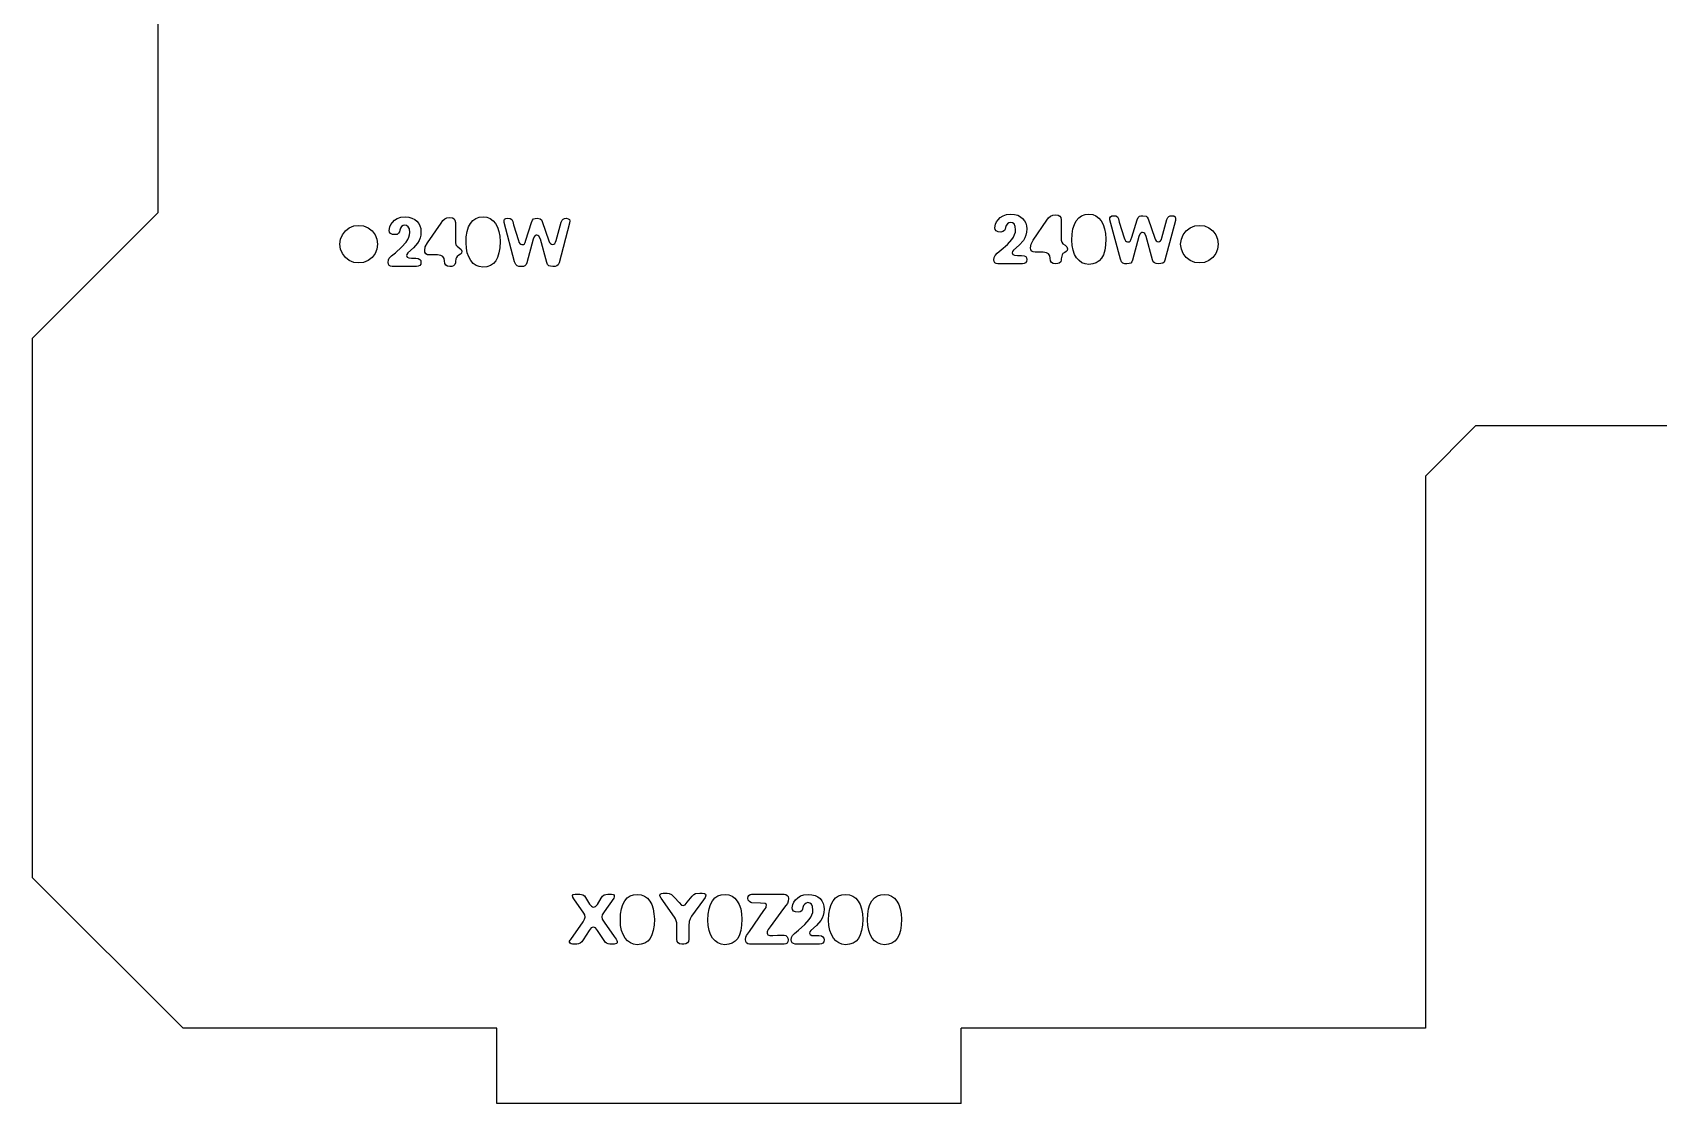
# Model space of a CAD drawing. Header units: metres. Extents: x 234 to 500, y 1534 to 1859.
# Drawn here: x 234.1 to 363.7, y 1534.3 to 1619.7 of the extents above; entities that cross this region are included whole.
import ezdxf

# ---------------------------------------------------------------- set-up
doc = ezdxf.new("R2010")
doc.units = ezdxf.units.M

msp = doc.modelspace()

# ---------------------------------------------------------------- linework, layer by layer
at = {"layer": 'COMPONENT11'}
for p, q in [((310.81, 1604.12, 0), (310.87, 1604.41, 0)), ((310.87, 1604.41, 0), (310.95, 1604.59, 0)), ((310.95, 1604.59, 0), (311.08, 1604.76, 0)), ((311.08, 1604.76, 0), (311.25, 1604.93, 0)), ((311.25, 1604.93, 0), (311.47, 1605.07, 0)), ((311.47, 1605.07, 0), (311.75, 1605.17, 0)), ((311.67, 1604.14, 0), (311.63, 1604.01, 0)), ((311.72, 1604.3, 0), (311.67, 1604.14, 0)), ((311.81, 1604.43, 0), (311.72, 1604.3, 0)), ((311.75, 1605.17, 0), (312.09, 1605.2, 0)), ((311.93, 1604.51, 0), (311.81, 1604.43, 0)), ((312.07, 1604.54, 0), (311.93, 1604.51, 0)), ((312.21, 1604.51, 0), (312.07, 1604.54, 0)), ((312.09, 1605.2, 0), (312.38, 1605.17, 0)), ((312.34, 1604.42, 0), (312.21, 1604.51, 0)), ((312.43, 1604.23, 0), (312.34, 1604.42, 0)), ((312.38, 1605.17, 0), (312.64, 1605.11, 0)), ((312.47, 1603.96, 0), (312.43, 1604.23, 0)), ((312.64, 1605.11, 0), (312.86, 1605, 0)), ((312.86, 1605, 0), (313.03, 1604.86, 0)), ((313.03, 1604.86, 0), (313.17, 1604.68, 0)), ((313.17, 1604.68, 0), (313.27, 1604.48, 0)), ((313.27, 1604.48, 0), (313.34, 1604.26, 0)), ((313.34, 1604.26, 0), (313.36, 1604.02, 0)), ((313.86, 1603.13, 0), (314.95, 1604.71, 0)), ((314.95, 1604.71, 0), (315.1, 1604.9, 0)), ((315.1, 1604.9, 0), (315.24, 1605.04, 0)), ((315.24, 1605.04, 0), (315.43, 1605.12, 0)), ((315.43, 1605.12, 0), (315.67, 1605.15, 0)), ((315.67, 1605.15, 0), (315.86, 1605.13, 0)), ((315.86, 1605.13, 0), (315.99, 1605.05, 0)), ((315.99, 1605.05, 0), (316.07, 1604.93, 0)), ((316.07, 1604.93, 0), (316.09, 1604.76, 0)), ((316.09, 1604.76, 0), (316.09, 1603.32, 0)), ((317.03, 1604.04, 0), (317.15, 1604.39, 0)), ((317.15, 1604.39, 0), (317.3, 1604.68, 0)), ((317.3, 1604.68, 0), (317.5, 1604.91, 0)), ((317.5, 1604.91, 0), (317.73, 1605.07, 0)), ((317.73, 1605.07, 0), (318, 1605.17, 0)), ((318, 1605.17, 0), (318.31, 1605.2, 0)), ((318.31, 1605.2, 0), (318.61, 1605.17, 0)), ((318.61, 1605.17, 0), (318.87, 1605.06, 0)), ((318.87, 1605.06, 0), (319.1, 1604.89, 0)), ((319.1, 1604.89, 0), (319.29, 1604.66, 0)), ((319.29, 1604.66, 0), (319.45, 1604.38, 0)), ((319.45, 1604.38, 0), (319.56, 1604.04, 0)), ((319.98, 1604.9, 0), (320.02, 1605, 0)), ((319.99, 1604.75, 0), (319.98, 1604.9, 0)), ((320.82, 1601.62, 0), (319.99, 1604.75, 0)), ((320.02, 1605, 0), (320.13, 1605.06, 0)), ((320.13, 1605.06, 0), (320.28, 1605.08, 0)), ((320.28, 1605.08, 0), (320.46, 1605.06, 0)), ((320.46, 1605.06, 0), (320.58, 1604.99, 0)), ((320.58, 1604.99, 0), (320.67, 1604.83, 0)), ((320.67, 1604.83, 0), (320.73, 1604.56, 0)), ((320.73, 1604.56, 0), (321.12, 1603.31, 0)), ((321.72, 1603.36, 0), (322.16, 1604.74, 0)), ((322.16, 1604.74, 0), (322.24, 1604.93, 0)), ((322.24, 1604.93, 0), (322.33, 1605.03, 0)), ((322.33, 1605.03, 0), (322.46, 1605.07, 0)), ((322.46, 1605.07, 0), (322.61, 1605.08, 0)), ((322.61, 1605.08, 0), (322.86, 1605.04, 0)), ((322.86, 1605.04, 0), (322.95, 1604.96, 0)), ((322.95, 1604.96, 0), (323.02, 1604.82, 0)), ((323.02, 1604.82, 0), (323.56, 1603.29, 0)), ((324.13, 1603.31, 0), (324.53, 1604.78, 0)), ((325.2, 1604.7, 0), (324.37, 1601.54, 0)), ((324.53, 1604.78, 0), (324.59, 1604.93, 0)), ((324.59, 1604.93, 0), (324.68, 1605.02, 0)), ((324.68, 1605.02, 0), (324.79, 1605.07, 0)), ((324.79, 1605.07, 0), (324.94, 1605.08, 0)), ((324.94, 1605.08, 0), (325.09, 1605.06, 0)), ((325.09, 1605.06, 0), (325.19, 1604.99, 0)), ((325.19, 1604.99, 0), (325.22, 1604.88, 0)), ((325.22, 1604.88, 0), (325.2, 1604.7, 0)), ((310.84, 1603.98, 0), (310.81, 1604.12, 0)), ((310.93, 1603.87, 0), (310.84, 1603.98, 0)), ((311.08, 1603.8, 0), (310.93, 1603.87, 0)), ((311.29, 1603.78, 0), (311.08, 1603.8, 0)), ((311.46, 1603.81, 0), (311.29, 1603.78, 0)), ((311.57, 1603.89, 0), (311.46, 1603.81, 0)), ((311.63, 1604.01, 0), (311.57, 1603.89, 0)), ((311.82, 1602.79, 0), (312.18, 1603.19, 0)), ((312.18, 1603.19, 0), (312.3, 1603.38, 0)), ((312.3, 1603.38, 0), (312.39, 1603.57, 0)), ((312.39, 1603.57, 0), (312.45, 1603.76, 0)), ((312.45, 1603.76, 0), (312.47, 1603.96, 0)), ((313.09, 1603.11, 0), (312.76, 1602.73, 0)), ((313.21, 1603.31, 0), (313.09, 1603.11, 0)), ((313.29, 1603.52, 0), (313.21, 1603.31, 0)), ((313.34, 1603.76, 0), (313.29, 1603.52, 0)), ((313.36, 1604.02, 0), (313.34, 1603.76, 0)), ((313.7, 1602.82, 0), (313.86, 1603.13, 0)), ((316.09, 1603.32, 0), (316.1, 1603.14, 0)), ((316.1, 1603.14, 0), (316.14, 1602.98, 0)), ((316.14, 1602.98, 0), (316.23, 1602.85, 0)), ((316.23, 1602.85, 0), (316.41, 1602.74, 0)), ((316.95, 1603.13, 0), (316.97, 1603.62, 0)), ((316.97, 1602.71, 0), (316.95, 1603.13, 0)), ((316.97, 1603.62, 0), (317.03, 1604.04, 0)), ((319.56, 1604.04, 0), (319.63, 1603.66, 0)), ((319.63, 1603.66, 0), (319.66, 1603.23, 0)), ((319.66, 1603.23, 0), (319.63, 1602.74, 0)), ((321.12, 1603.31, 0), (321.17, 1603.17, 0)), ((321.17, 1603.17, 0), (321.23, 1603.07, 0)), ((321.23, 1603.07, 0), (321.31, 1603.01, 0)), ((321.31, 1603.01, 0), (321.39, 1602.99, 0)), ((321.39, 1602.99, 0), (321.52, 1603, 0)), ((321.52, 1603, 0), (321.6, 1603.05, 0)), ((321.6, 1603.05, 0), (321.66, 1603.16, 0)), ((321.66, 1603.16, 0), (321.72, 1603.36, 0)), ((322.29, 1603.42, 0), (321.79, 1601.53, 0)), ((322.36, 1603.6, 0), (322.29, 1603.42, 0)), ((322.45, 1603.7, 0), (322.36, 1603.6, 0)), ((322.53, 1603.74, 0), (322.45, 1603.7, 0)), ((322.59, 1603.74, 0), (322.53, 1603.74, 0)), ((322.68, 1603.72, 0), (322.59, 1603.74, 0)), ((322.76, 1603.66, 0), (322.68, 1603.72, 0)), ((322.88, 1603.43, 0), (322.76, 1603.66, 0)), ((323.37, 1601.56, 0), (322.88, 1603.43, 0)), ((323.56, 1603.29, 0), (323.61, 1603.16, 0)), ((323.61, 1603.16, 0), (323.67, 1603.07, 0)), ((323.67, 1603.07, 0), (323.76, 1603.01, 0)), ((323.76, 1603.01, 0), (323.85, 1602.99, 0)), ((323.85, 1602.99, 0), (323.94, 1603.01, 0)), ((323.94, 1603.01, 0), (324.02, 1603.07, 0)), ((324.02, 1603.07, 0), (324.09, 1603.17, 0)), ((324.09, 1603.17, 0), (324.13, 1603.31, 0)), ((310.74, 1601.57, 0), (310.76, 1601.76, 0)), ((310.76, 1601.44, 0), (310.74, 1601.57, 0)), ((310.76, 1601.76, 0), (310.83, 1601.91, 0)), ((310.83, 1601.91, 0), (311, 1602.08, 0)), ((311, 1602.08, 0), (311.32, 1602.35, 0)), ((311.32, 1602.35, 0), (311.82, 1602.79, 0)), ((312.22, 1602.22, 0), (312.2, 1602.11, 0)), ((312.2, 1602.11, 0), (312.24, 1602, 0)), ((312.31, 1602.32, 0), (312.22, 1602.22, 0)), ((312.24, 1602, 0), (312.38, 1601.94, 0)), ((312.76, 1602.73, 0), (312.31, 1602.32, 0)), ((312.38, 1601.94, 0), (312.61, 1601.92, 0)), ((312.61, 1601.92, 0), (312.94, 1601.91, 0)), ((312.94, 1601.91, 0), (313.14, 1601.89, 0)), ((313.14, 1601.89, 0), (313.27, 1601.82, 0)), ((313.27, 1601.82, 0), (313.33, 1601.71, 0)), ((313.33, 1601.71, 0), (313.36, 1601.59, 0)), ((313.36, 1601.59, 0), (313.33, 1601.43, 0)), ((313.65, 1602.51, 0), (313.7, 1602.82, 0)), ((313.68, 1602.37, 0), (313.65, 1602.51, 0)), ((313.75, 1602.26, 0), (313.68, 1602.37, 0)), ((313.86, 1602.19, 0), (313.75, 1602.26, 0)), ((314.03, 1602.16, 0), (313.86, 1602.19, 0)), ((314.67, 1602.16, 0), (314.03, 1602.16, 0)), ((314.94, 1602.13, 0), (314.67, 1602.16, 0)), ((315.1, 1602.04, 0), (314.94, 1602.13, 0)), ((315.19, 1601.89, 0), (315.1, 1602.04, 0)), ((315.22, 1601.69, 0), (315.19, 1601.89, 0)), ((315.25, 1601.47, 0), (315.22, 1601.69, 0)), ((316.09, 1601.55, 0), (316.06, 1601.41, 0)), ((316.1, 1601.64, 0), (316.09, 1601.55, 0)), ((316.14, 1601.86, 0), (316.1, 1601.64, 0)), ((316.17, 1601.97, 0), (316.14, 1601.86, 0)), ((316.24, 1602.06, 0), (316.17, 1601.97, 0)), ((316.38, 1602.14, 0), (316.24, 1602.06, 0)), ((316.5, 1602.22, 0), (316.38, 1602.14, 0)), ((316.41, 1602.74, 0), (316.56, 1602.6, 0)), ((316.58, 1602.31, 0), (316.5, 1602.22, 0)), ((316.56, 1602.6, 0), (316.61, 1602.45, 0)), ((316.61, 1602.45, 0), (316.58, 1602.31, 0)), ((317.05, 1602.33, 0), (316.97, 1602.71, 0)), ((317.16, 1602, 0), (317.05, 1602.33, 0)), ((317.32, 1601.72, 0), (317.16, 1602, 0)), ((317.52, 1601.5, 0), (317.32, 1601.72, 0)), ((319.32, 1601.69, 0), (319.12, 1601.47, 0)), ((319.46, 1601.97, 0), (319.32, 1601.69, 0)), ((319.57, 1602.32, 0), (319.46, 1601.97, 0)), ((319.63, 1602.74, 0), (319.57, 1602.32, 0)), ((320.9, 1601.41, 0), (320.82, 1601.62, 0)), ((323.44, 1601.4, 0), (323.37, 1601.56, 0)), ((310.82, 1601.33, 0), (310.76, 1601.44, 0)), ((310.92, 1601.27, 0), (310.82, 1601.33, 0)), ((311.06, 1601.25, 0), (310.92, 1601.27, 0)), ((313.01, 1601.25, 0), (311.06, 1601.25, 0)), ((313.15, 1601.27, 0), (313.01, 1601.25, 0)), ((313.26, 1601.32, 0), (313.15, 1601.27, 0)), ((313.33, 1601.43, 0), (313.26, 1601.32, 0)), ((315.33, 1601.34, 0), (315.25, 1601.47, 0)), ((315.47, 1601.27, 0), (315.33, 1601.34, 0)), ((315.67, 1601.25, 0), (315.47, 1601.27, 0)), ((315.82, 1601.26, 0), (315.67, 1601.25, 0)), ((315.93, 1601.3, 0), (315.82, 1601.26, 0)), ((316.06, 1601.41, 0), (315.93, 1601.3, 0)), ((317.75, 1601.33, 0), (317.52, 1601.5, 0)), ((318.01, 1601.23, 0), (317.75, 1601.33, 0)), ((318.3, 1601.19, 0), (318.01, 1601.23, 0)), ((318.61, 1601.23, 0), (318.3, 1601.19, 0)), ((318.89, 1601.32, 0), (318.61, 1601.23, 0)), ((319.12, 1601.47, 0), (318.89, 1601.32, 0)), ((321.01, 1601.3, 0), (320.9, 1601.41, 0)), ((321.16, 1601.25, 0), (321.01, 1601.3, 0)), ((321.32, 1601.25, 0), (321.16, 1601.25, 0)), ((321.51, 1601.26, 0), (321.32, 1601.25, 0)), ((321.65, 1601.3, 0), (321.51, 1601.26, 0)), ((321.73, 1601.39, 0), (321.65, 1601.3, 0)), ((321.79, 1601.53, 0), (321.73, 1601.39, 0)), ((323.53, 1601.31, 0), (323.44, 1601.4, 0)), ((323.67, 1601.26, 0), (323.53, 1601.31, 0)), ((323.88, 1601.25, 0), (323.67, 1601.26, 0)), ((324.05, 1601.26, 0), (323.88, 1601.25, 0)), ((324.19, 1601.3, 0), (324.05, 1601.26, 0)), ((324.3, 1601.38, 0), (324.19, 1601.3, 0)), ((324.37, 1601.54, 0), (324.3, 1601.38, 0))]:
    msp.add_line(p, q, dxfattribs=at)
at = {"layer": 'COMPONENT3'}
for p, q in [((262.54, 1603.91, 0), (262.6, 1604.19, 0)), ((262.6, 1604.19, 0), (262.68, 1604.37, 0)), ((262.68, 1604.37, 0), (262.8, 1604.55, 0)), ((262.8, 1604.55, 0), (262.97, 1604.71, 0)), ((262.97, 1604.71, 0), (263.19, 1604.85, 0)), ((263.19, 1604.85, 0), (263.47, 1604.95, 0)), ((263.53, 1604.21, 0), (263.45, 1604.09, 0)), ((263.47, 1604.95, 0), (263.82, 1604.98, 0)), ((263.65, 1604.3, 0), (263.53, 1604.21, 0)), ((263.79, 1604.33, 0), (263.65, 1604.3, 0)), ((263.93, 1604.3, 0), (263.79, 1604.33, 0)), ((263.82, 1604.98, 0), (264.11, 1604.96, 0)), ((264.06, 1604.2, 0), (263.93, 1604.3, 0)), ((264.16, 1604.02, 0), (264.06, 1604.2, 0)), ((264.11, 1604.96, 0), (264.36, 1604.89, 0)), ((264.36, 1604.89, 0), (264.58, 1604.78, 0)), ((264.58, 1604.78, 0), (264.76, 1604.64, 0)), ((264.76, 1604.64, 0), (264.9, 1604.47, 0)), ((264.9, 1604.47, 0), (265, 1604.27, 0)), ((265, 1604.27, 0), (265.06, 1604.05, 0)), ((265.59, 1602.92, 0), (266.68, 1604.49, 0)), ((266.68, 1604.49, 0), (266.82, 1604.69, 0)), ((266.82, 1604.69, 0), (266.97, 1604.82, 0)), ((266.97, 1604.82, 0), (267.15, 1604.91, 0)), ((267.15, 1604.91, 0), (267.39, 1604.94, 0)), ((267.39, 1604.94, 0), (267.59, 1604.91, 0)), ((267.59, 1604.91, 0), (267.72, 1604.84, 0)), ((267.72, 1604.84, 0), (267.79, 1604.72, 0)), ((267.79, 1604.72, 0), (267.82, 1604.55, 0)), ((267.82, 1604.55, 0), (267.82, 1603.11, 0)), ((268.76, 1603.82, 0), (268.87, 1604.18, 0)), ((268.87, 1604.18, 0), (269.03, 1604.47, 0)), ((269.03, 1604.47, 0), (269.22, 1604.7, 0)), ((269.22, 1604.7, 0), (269.46, 1604.86, 0)), ((269.46, 1604.86, 0), (269.73, 1604.96, 0)), ((269.73, 1604.96, 0), (270.04, 1604.99, 0)), ((270.04, 1604.99, 0), (270.33, 1604.95, 0)), ((270.33, 1604.95, 0), (270.6, 1604.85, 0)), ((270.6, 1604.85, 0), (270.83, 1604.68, 0)), ((270.83, 1604.68, 0), (271.02, 1604.45, 0)), ((271.02, 1604.45, 0), (271.17, 1604.17, 0)), ((271.17, 1604.17, 0), (271.29, 1603.83, 0)), ((271.7, 1604.69, 0), (271.75, 1604.79, 0)), ((271.72, 1604.54, 0), (271.7, 1604.69, 0)), ((272.54, 1601.41, 0), (271.72, 1604.54, 0)), ((271.75, 1604.79, 0), (271.85, 1604.85, 0)), ((271.85, 1604.85, 0), (272, 1604.87, 0)), ((272, 1604.87, 0), (272.19, 1604.85, 0)), ((272.19, 1604.85, 0), (272.31, 1604.78, 0)), ((272.31, 1604.78, 0), (272.39, 1604.62, 0)), ((272.39, 1604.62, 0), (272.46, 1604.35, 0)), ((272.46, 1604.35, 0), (272.84, 1603.1, 0)), ((273.44, 1603.14, 0), (273.89, 1604.53, 0)), ((273.89, 1604.53, 0), (273.96, 1604.72, 0)), ((273.96, 1604.72, 0), (274.06, 1604.82, 0)), ((274.06, 1604.82, 0), (274.18, 1604.86, 0)), ((274.18, 1604.86, 0), (274.33, 1604.87, 0)), ((274.33, 1604.87, 0), (274.58, 1604.82, 0)), ((274.58, 1604.82, 0), (274.68, 1604.75, 0)), ((274.68, 1604.75, 0), (274.74, 1604.61, 0)), ((274.74, 1604.61, 0), (275.28, 1603.07, 0)), ((275.86, 1603.1, 0), (276.26, 1604.56, 0)), ((276.93, 1604.49, 0), (276.09, 1601.33, 0)), ((276.26, 1604.56, 0), (276.32, 1604.72, 0)), ((276.32, 1604.72, 0), (276.4, 1604.81, 0)), ((276.4, 1604.81, 0), (276.52, 1604.85, 0)), ((276.52, 1604.85, 0), (276.67, 1604.87, 0)), ((276.67, 1604.87, 0), (276.82, 1604.84, 0)), ((276.82, 1604.84, 0), (276.91, 1604.78, 0)), ((276.91, 1604.78, 0), (276.95, 1604.67, 0)), ((276.95, 1604.67, 0), (276.93, 1604.49, 0)), ((262.57, 1603.76, 0), (262.54, 1603.91, 0)), ((262.66, 1603.66, 0), (262.57, 1603.76, 0)), ((262.81, 1603.59, 0), (262.66, 1603.66, 0)), ((263.02, 1603.57, 0), (262.81, 1603.59, 0)), ((263.19, 1603.59, 0), (263.02, 1603.57, 0)), ((263.29, 1603.68, 0), (263.19, 1603.59, 0)), ((263.36, 1603.79, 0), (263.29, 1603.68, 0)), ((263.39, 1603.93, 0), (263.36, 1603.79, 0)), ((263.45, 1604.09, 0), (263.39, 1603.93, 0)), ((263.54, 1602.58, 0), (263.9, 1602.98, 0)), ((263.9, 1602.98, 0), (264.03, 1603.17, 0)), ((264.03, 1603.17, 0), (264.12, 1603.36, 0)), ((264.12, 1603.36, 0), (264.17, 1603.55, 0)), ((264.19, 1603.74, 0), (264.16, 1604.02, 0)), ((264.17, 1603.55, 0), (264.19, 1603.74, 0)), ((264.81, 1602.9, 0), (264.49, 1602.51, 0)), ((264.93, 1603.1, 0), (264.81, 1602.9, 0)), ((265.01, 1603.31, 0), (264.93, 1603.1, 0)), ((265.06, 1603.54, 0), (265.01, 1603.31, 0)), ((265.06, 1604.05, 0), (265.08, 1603.81, 0)), ((265.08, 1603.81, 0), (265.06, 1603.54, 0)), ((265.42, 1602.61, 0), (265.59, 1602.92, 0)), ((267.82, 1603.11, 0), (267.82, 1602.93, 0)), ((267.82, 1602.93, 0), (267.87, 1602.77, 0)), ((268.67, 1602.92, 0), (268.69, 1603.4, 0)), ((268.7, 1602.5, 0), (268.67, 1602.92, 0)), ((268.69, 1603.4, 0), (268.76, 1603.82, 0)), ((271.29, 1603.83, 0), (271.36, 1603.44, 0)), ((271.36, 1603.44, 0), (271.38, 1603.01, 0)), ((271.38, 1603.01, 0), (271.36, 1602.53, 0)), ((272.84, 1603.1, 0), (272.89, 1602.96, 0)), ((272.89, 1602.96, 0), (272.95, 1602.86, 0)), ((272.95, 1602.86, 0), (273.03, 1602.8, 0)), ((273.33, 1602.84, 0), (273.39, 1602.95, 0)), ((273.39, 1602.95, 0), (273.44, 1603.14, 0)), ((274.02, 1603.2, 0), (273.51, 1601.31, 0)), ((274.09, 1603.39, 0), (274.02, 1603.2, 0)), ((274.17, 1603.49, 0), (274.09, 1603.39, 0)), ((274.25, 1603.52, 0), (274.17, 1603.49, 0)), ((274.31, 1603.53, 0), (274.25, 1603.52, 0)), ((274.4, 1603.51, 0), (274.31, 1603.53, 0)), ((274.48, 1603.45, 0), (274.4, 1603.51, 0)), ((274.6, 1603.21, 0), (274.48, 1603.45, 0)), ((275.1, 1601.35, 0), (274.6, 1603.21, 0)), ((275.28, 1603.07, 0), (275.33, 1602.95, 0)), ((275.33, 1602.95, 0), (275.4, 1602.86, 0)), ((275.4, 1602.86, 0), (275.48, 1602.8, 0)), ((275.66, 1602.8, 0), (275.74, 1602.86, 0)), ((275.74, 1602.86, 0), (275.81, 1602.96, 0)), ((275.81, 1602.96, 0), (275.86, 1603.1, 0)), ((262.47, 1601.36, 0), (262.48, 1601.55, 0)), ((262.48, 1601.55, 0), (262.55, 1601.69, 0)), ((262.55, 1601.69, 0), (262.72, 1601.87, 0)), ((262.72, 1601.87, 0), (263.04, 1602.13, 0)), ((263.04, 1602.13, 0), (263.54, 1602.58, 0)), ((263.95, 1602, 0), (263.92, 1601.9, 0)), ((263.92, 1601.9, 0), (263.97, 1601.78, 0)), ((264.04, 1602.11, 0), (263.95, 1602, 0)), ((263.97, 1601.78, 0), (264.11, 1601.72, 0)), ((264.49, 1602.51, 0), (264.04, 1602.11, 0)), ((264.11, 1601.72, 0), (264.33, 1601.7, 0)), ((264.33, 1601.7, 0), (264.66, 1601.7, 0)), ((264.66, 1601.7, 0), (264.86, 1601.68, 0)), ((264.86, 1601.68, 0), (264.99, 1601.6, 0)), ((264.99, 1601.6, 0), (265.06, 1601.5, 0)), ((265.38, 1602.3, 0), (265.42, 1602.61, 0)), ((265.4, 1602.16, 0), (265.38, 1602.3, 0)), ((265.47, 1602.04, 0), (265.4, 1602.16, 0)), ((265.59, 1601.97, 0), (265.47, 1602.04, 0)), ((265.75, 1601.95, 0), (265.59, 1601.97, 0)), ((266.4, 1601.95, 0), (265.75, 1601.95, 0)), ((266.66, 1601.92, 0), (266.4, 1601.95, 0)), ((266.83, 1601.83, 0), (266.66, 1601.92, 0)), ((266.92, 1601.68, 0), (266.83, 1601.83, 0)), ((266.95, 1601.48, 0), (266.92, 1601.68, 0)), ((267.86, 1601.64, 0), (267.83, 1601.43, 0)), ((267.9, 1601.76, 0), (267.86, 1601.64, 0)), ((267.87, 1602.77, 0), (267.96, 1602.64, 0)), ((267.97, 1601.84, 0), (267.9, 1601.76, 0)), ((267.96, 1602.64, 0), (268.13, 1602.52, 0)), ((268.1, 1601.93, 0), (267.97, 1601.84, 0)), ((268.22, 1602.01, 0), (268.1, 1601.93, 0)), ((268.13, 1602.52, 0), (268.28, 1602.39, 0)), ((268.3, 1602.1, 0), (268.22, 1602.01, 0)), ((268.28, 1602.39, 0), (268.33, 1602.24, 0)), ((268.33, 1602.24, 0), (268.3, 1602.1, 0)), ((268.77, 1602.12, 0), (268.7, 1602.5, 0)), ((268.89, 1601.79, 0), (268.77, 1602.12, 0)), ((269.05, 1601.51, 0), (268.89, 1601.79, 0)), ((271.19, 1601.76, 0), (271.04, 1601.48, 0)), ((271.29, 1602.11, 0), (271.19, 1601.76, 0)), ((271.36, 1602.53, 0), (271.29, 1602.11, 0)), ((273.03, 1602.8, 0), (273.11, 1602.78, 0)), ((273.11, 1602.78, 0), (273.24, 1602.79, 0)), ((273.24, 1602.79, 0), (273.33, 1602.84, 0)), ((275.48, 1602.8, 0), (275.58, 1602.78, 0)), ((275.58, 1602.78, 0), (275.66, 1602.8, 0)), ((262.49, 1601.22, 0), (262.47, 1601.36, 0)), ((262.55, 1601.12, 0), (262.49, 1601.22, 0)), ((262.65, 1601.05, 0), (262.55, 1601.12, 0)), ((262.78, 1601.03, 0), (262.65, 1601.05, 0)), ((264.73, 1601.03, 0), (262.78, 1601.03, 0)), ((264.87, 1601.05, 0), (264.73, 1601.03, 0)), ((264.98, 1601.11, 0), (264.87, 1601.05, 0)), ((265.06, 1601.21, 0), (264.98, 1601.11, 0)), ((265.06, 1601.5, 0), (265.08, 1601.37, 0)), ((265.08, 1601.37, 0), (265.06, 1601.21, 0)), ((266.98, 1601.26, 0), (266.95, 1601.48, 0)), ((267.06, 1601.13, 0), (266.98, 1601.26, 0)), ((267.2, 1601.06, 0), (267.06, 1601.13, 0)), ((267.39, 1601.03, 0), (267.2, 1601.06, 0)), ((267.55, 1601.04, 0), (267.39, 1601.03, 0)), ((267.66, 1601.08, 0), (267.55, 1601.04, 0)), ((267.78, 1601.2, 0), (267.66, 1601.08, 0)), ((267.82, 1601.33, 0), (267.78, 1601.2, 0)), ((267.83, 1601.43, 0), (267.82, 1601.33, 0)), ((269.24, 1601.28, 0), (269.05, 1601.51, 0)), ((269.47, 1601.12, 0), (269.24, 1601.28, 0)), ((269.73, 1601.02, 0), (269.47, 1601.12, 0)), ((270.02, 1600.98, 0), (269.73, 1601.02, 0)), ((270.34, 1601.01, 0), (270.02, 1600.98, 0)), ((270.61, 1601.1, 0), (270.34, 1601.01, 0)), ((270.85, 1601.26, 0), (270.61, 1601.1, 0)), ((271.04, 1601.48, 0), (270.85, 1601.26, 0)), ((272.63, 1601.2, 0), (272.54, 1601.41, 0)), ((272.74, 1601.08, 0), (272.63, 1601.2, 0)), ((272.88, 1601.04, 0), (272.74, 1601.08, 0)), ((273.04, 1601.03, 0), (272.88, 1601.04, 0)), ((273.24, 1601.04, 0), (273.04, 1601.03, 0)), ((273.37, 1601.09, 0), (273.24, 1601.04, 0)), ((273.46, 1601.18, 0), (273.37, 1601.09, 0)), ((273.51, 1601.31, 0), (273.46, 1601.18, 0)), ((275.16, 1601.19, 0), (275.1, 1601.35, 0)), ((275.26, 1601.09, 0), (275.16, 1601.19, 0)), ((275.39, 1601.05, 0), (275.26, 1601.09, 0)), ((275.6, 1601.03, 0), (275.39, 1601.05, 0)), ((275.78, 1601.04, 0), (275.6, 1601.03, 0)), ((275.92, 1601.08, 0), (275.78, 1601.04, 0)), ((276.02, 1601.17, 0), (275.92, 1601.08, 0)), ((276.09, 1601.33, 0), (276.02, 1601.17, 0))]:
    msp.add_line(p, q, dxfattribs=at)
at = {"layer": 'COMPONENT4'}
for p, q in [((277.22, 1550.98, 0), (277.36, 1551.01, 0)), ((277.36, 1551.01, 0), (277.74, 1551.01, 0)), ((277.74, 1551.01, 0), (277.88, 1550.99, 0)), ((279.81, 1550.99, 0), (279.98, 1551.01, 0)), ((279.98, 1551.01, 0), (280.26, 1551.01, 0)), ((280.26, 1551.01, 0), (280.42, 1550.98, 0)), ((284.15, 1551, 0), (284.25, 1551.07, 0)), ((284.25, 1551.07, 0), (284.38, 1551.09, 0)), ((284.38, 1551.09, 0), (284.7, 1551.09, 0)), ((284.7, 1551.09, 0), (284.86, 1551.07, 0)), ((284.86, 1551.07, 0), (285.04, 1550.97, 0)), ((286.82, 1550.98, 0), (286.95, 1551.05, 0)), ((286.95, 1551.05, 0), (287.3, 1551.09, 0)), ((287.3, 1551.09, 0), (287.49, 1551.09, 0)), ((287.49, 1551.09, 0), (287.68, 1551.06, 0)), ((287.68, 1551.06, 0), (287.75, 1551, 0)), ((277.16, 1550.89, 0), (277.22, 1550.98, 0)), ((277.17, 1550.76, 0), (277.16, 1550.89, 0)), ((277.25, 1550.62, 0), (277.17, 1550.76, 0)), ((278.06, 1549.48, 0), (277.25, 1550.62, 0)), ((277.88, 1550.99, 0), (277.99, 1550.94, 0)), ((277.99, 1550.94, 0), (278.1, 1550.86, 0)), ((278.1, 1550.86, 0), (278.19, 1550.74, 0)), ((278.19, 1550.74, 0), (278.5, 1550.22, 0)), ((278.5, 1550.22, 0), (278.66, 1550.04, 0)), ((278.66, 1550.04, 0), (278.75, 1549.99, 0)), ((278.75, 1549.99, 0), (278.84, 1549.98, 0)), ((278.84, 1549.98, 0), (279, 1550.03, 0)), ((279, 1550.03, 0), (279.14, 1550.19, 0)), ((279.14, 1550.19, 0), (279.45, 1550.69, 0)), ((279.45, 1550.69, 0), (279.56, 1550.84, 0)), ((279.56, 1550.84, 0), (279.67, 1550.94, 0)), ((279.67, 1550.94, 0), (279.81, 1550.99, 0)), ((280.44, 1550.69, 0), (279.67, 1549.6, 0)), ((280.42, 1550.98, 0), (280.48, 1550.9, 0)), ((280.48, 1550.79, 0), (280.44, 1550.69, 0)), ((280.48, 1550.9, 0), (280.48, 1550.79, 0)), ((280.99, 1549.41, 0), (281.06, 1549.83, 0)), ((281.06, 1549.83, 0), (281.17, 1550.18, 0)), ((281.17, 1550.18, 0), (281.32, 1550.47, 0)), ((281.32, 1550.47, 0), (281.52, 1550.7, 0)), ((281.52, 1550.7, 0), (281.75, 1550.86, 0)), ((281.75, 1550.86, 0), (282.03, 1550.96, 0)), ((282.03, 1550.96, 0), (282.33, 1550.99, 0)), ((282.33, 1550.99, 0), (282.63, 1550.96, 0)), ((282.63, 1550.96, 0), (282.89, 1550.85, 0)), ((282.89, 1550.85, 0), (283.13, 1550.68, 0)), ((283.13, 1550.68, 0), (283.32, 1550.45, 0)), ((283.32, 1550.45, 0), (283.47, 1550.17, 0)), ((283.47, 1550.17, 0), (283.58, 1549.83, 0)), ((283.58, 1549.83, 0), (283.65, 1549.45, 0)), ((284.12, 1550.88, 0), (284.15, 1551, 0)), ((284.22, 1550.68, 0), (284.12, 1550.88, 0)), ((285.29, 1549.17, 0), (284.22, 1550.68, 0)), ((285.04, 1550.97, 0), (285.29, 1550.74, 0)), ((285.29, 1550.74, 0), (285.65, 1550.35, 0)), ((285.65, 1550.35, 0), (285.83, 1550.14, 0)), ((285.83, 1550.14, 0), (285.97, 1550.1, 0)), ((285.97, 1550.1, 0), (286.13, 1550.16, 0)), ((286.13, 1550.16, 0), (286.3, 1550.36, 0)), ((286.3, 1550.36, 0), (286.7, 1550.84, 0)), ((287.59, 1550.56, 0), (286.64, 1549.25, 0)), ((286.7, 1550.84, 0), (286.82, 1550.98, 0)), ((287.72, 1550.75, 0), (287.59, 1550.56, 0)), ((287.77, 1550.92, 0), (287.72, 1550.75, 0)), ((287.75, 1551, 0), (287.77, 1550.92, 0)), ((287.97, 1549.41, 0), (288.04, 1549.83, 0)), ((288.04, 1549.83, 0), (288.15, 1550.18, 0)), ((288.15, 1550.18, 0), (288.3, 1550.47, 0)), ((288.3, 1550.47, 0), (288.5, 1550.7, 0)), ((288.5, 1550.7, 0), (288.73, 1550.86, 0)), ((288.73, 1550.86, 0), (289, 1550.96, 0)), ((289, 1550.96, 0), (289.31, 1550.99, 0)), ((289.31, 1550.99, 0), (289.61, 1550.96, 0)), ((289.61, 1550.96, 0), (289.87, 1550.85, 0)), ((289.87, 1550.85, 0), (290.1, 1550.68, 0)), ((290.1, 1550.68, 0), (290.29, 1550.45, 0)), ((290.29, 1550.45, 0), (290.45, 1550.17, 0)), ((290.45, 1550.17, 0), (290.56, 1549.83, 0)), ((290.56, 1549.83, 0), (290.63, 1549.45, 0)), ((291.14, 1550.68, 0), (291.16, 1550.81, 0)), ((291.16, 1550.53, 0), (291.14, 1550.68, 0)), ((291.16, 1550.81, 0), (291.21, 1550.91, 0)), ((291.25, 1550.41, 0), (291.16, 1550.53, 0)), ((291.21, 1550.91, 0), (291.31, 1550.98, 0)), ((291.36, 1550.33, 0), (291.25, 1550.41, 0)), ((291.31, 1550.98, 0), (291.43, 1551, 0)), ((291.46, 1550.31, 0), (291.36, 1550.33, 0)), ((291.43, 1551, 0), (294.03, 1551, 0)), ((292.14, 1550.3, 0), (291.46, 1550.31, 0)), ((292.51, 1550.27, 0), (292.14, 1550.3, 0)), ((292.41, 1549.7, 0), (292.52, 1549.84, 0)), ((292.58, 1550.22, 0), (292.51, 1550.27, 0)), ((292.52, 1549.84, 0), (292.58, 1549.95, 0)), ((292.61, 1550.12, 0), (292.58, 1550.22, 0)), ((292.58, 1549.95, 0), (292.6, 1550.03, 0)), ((292.6, 1550.03, 0), (292.61, 1550.12, 0)), ((293.96, 1549.85, 0), (292.91, 1548.4, 0)), ((294.17, 1550.09, 0), (293.96, 1549.85, 0)), ((294.03, 1551, 0), (294.17, 1550.98, 0)), ((294.17, 1550.98, 0), (294.27, 1550.91, 0)), ((294.29, 1550.27, 0), (294.17, 1550.09, 0)), ((294.27, 1550.91, 0), (294.34, 1550.81, 0)), ((294.35, 1550.45, 0), (294.29, 1550.27, 0)), ((294.34, 1550.81, 0), (294.36, 1550.66, 0)), ((294.36, 1550.66, 0), (294.35, 1550.45, 0)), ((294.66, 1549.91, 0), (294.72, 1550.19, 0)), ((294.69, 1549.77, 0), (294.66, 1549.91, 0)), ((294.78, 1549.66, 0), (294.69, 1549.77, 0)), ((294.72, 1550.19, 0), (294.8, 1550.37, 0)), ((294.8, 1550.37, 0), (294.92, 1550.55, 0)), ((294.92, 1550.55, 0), (295.1, 1550.72, 0)), ((295.1, 1550.72, 0), (295.32, 1550.86, 0)), ((295.32, 1550.86, 0), (295.6, 1550.95, 0)), ((295.48, 1549.8, 0), (295.42, 1549.68, 0)), ((295.52, 1549.93, 0), (295.48, 1549.8, 0)), ((295.57, 1550.09, 0), (295.52, 1549.93, 0)), ((295.66, 1550.22, 0), (295.57, 1550.09, 0)), ((295.6, 1550.95, 0), (295.94, 1550.99, 0)), ((295.77, 1550.3, 0), (295.66, 1550.22, 0)), ((295.92, 1550.33, 0), (295.77, 1550.3, 0)), ((296.06, 1550.3, 0), (295.92, 1550.33, 0)), ((295.94, 1550.99, 0), (296.23, 1550.96, 0)), ((296.19, 1550.2, 0), (296.06, 1550.3, 0)), ((296.28, 1550.02, 0), (296.19, 1550.2, 0)), ((296.23, 1550.96, 0), (296.49, 1550.89, 0)), ((296.31, 1549.74, 0), (296.28, 1550.02, 0)), ((296.3, 1549.55, 0), (296.31, 1549.74, 0)), ((296.49, 1550.89, 0), (296.7, 1550.79, 0)), ((296.7, 1550.79, 0), (296.88, 1550.65, 0)), ((296.88, 1550.65, 0), (297.02, 1550.47, 0)), ((297.02, 1550.47, 0), (297.12, 1550.27, 0)), ((297.12, 1550.27, 0), (297.18, 1550.05, 0)), ((297.18, 1550.05, 0), (297.2, 1549.81, 0)), ((297.2, 1549.81, 0), (297.19, 1549.55, 0)), ((297.59, 1549.41, 0), (297.66, 1549.83, 0)), ((297.66, 1549.83, 0), (297.77, 1550.18, 0)), ((297.77, 1550.18, 0), (297.92, 1550.47, 0)), ((297.92, 1550.47, 0), (298.12, 1550.7, 0)), ((298.12, 1550.7, 0), (298.35, 1550.86, 0)), ((298.35, 1550.86, 0), (298.63, 1550.96, 0)), ((298.63, 1550.96, 0), (298.94, 1550.99, 0)), ((298.94, 1550.99, 0), (299.23, 1550.96, 0)), ((299.23, 1550.96, 0), (299.5, 1550.85, 0)), ((299.5, 1550.85, 0), (299.73, 1550.68, 0)), ((299.73, 1550.68, 0), (299.92, 1550.45, 0)), ((299.92, 1550.45, 0), (300.07, 1550.17, 0)), ((300.07, 1550.17, 0), (300.19, 1549.83, 0)), ((300.19, 1549.83, 0), (300.26, 1549.45, 0)), ((300.69, 1549.41, 0), (300.75, 1549.83, 0)), ((300.75, 1549.83, 0), (300.86, 1550.18, 0)), ((300.86, 1550.18, 0), (301.02, 1550.47, 0)), ((301.02, 1550.47, 0), (301.22, 1550.7, 0)), ((301.22, 1550.7, 0), (301.45, 1550.86, 0)), ((301.45, 1550.86, 0), (301.72, 1550.96, 0)), ((301.72, 1550.96, 0), (302.03, 1550.99, 0)), ((302.03, 1550.99, 0), (302.33, 1550.96, 0)), ((302.33, 1550.96, 0), (302.59, 1550.85, 0)), ((302.59, 1550.85, 0), (302.82, 1550.68, 0)), ((302.82, 1550.68, 0), (303.01, 1550.45, 0)), ((303.01, 1550.45, 0), (303.17, 1550.17, 0)), ((303.17, 1550.17, 0), (303.28, 1549.83, 0)), ((303.28, 1549.83, 0), (303.35, 1549.45, 0)), ((277.02, 1547.4, 0), (278.01, 1548.8, 0)), ((278.01, 1548.8, 0), (278.12, 1549, 0)), ((278.13, 1549.35, 0), (278.06, 1549.48, 0)), ((278.12, 1549, 0), (278.16, 1549.18, 0)), ((278.16, 1549.18, 0), (278.13, 1549.35, 0)), ((279.53, 1549.37, 0), (279.49, 1549.19, 0)), ((279.49, 1549.19, 0), (279.52, 1549.02, 0)), ((279.52, 1549.02, 0), (279.67, 1548.77, 0)), ((279.67, 1549.6, 0), (279.53, 1549.37, 0)), ((279.67, 1548.77, 0), (280.47, 1547.63, 0)), ((280.97, 1548.92, 0), (280.99, 1549.41, 0)), ((280.99, 1548.5, 0), (280.97, 1548.92, 0)), ((281.07, 1548.12, 0), (280.99, 1548.5, 0)), ((283.66, 1548.53, 0), (283.59, 1548.11, 0)), ((283.65, 1549.45, 0), (283.68, 1549.02, 0)), ((283.68, 1549.02, 0), (283.66, 1548.53, 0)), ((285.37, 1549.04, 0), (285.29, 1549.17, 0)), ((285.42, 1548.88, 0), (285.37, 1549.04, 0)), ((285.46, 1548.72, 0), (285.42, 1548.88, 0)), ((285.47, 1548.57, 0), (285.46, 1548.72, 0)), ((285.47, 1547.41, 0), (285.47, 1548.57, 0)), ((286.46, 1548.83, 0), (286.42, 1548.48, 0)), ((286.42, 1548.48, 0), (286.42, 1547.41, 0)), ((286.52, 1549.04, 0), (286.46, 1548.83, 0)), ((286.64, 1549.25, 0), (286.52, 1549.04, 0)), ((287.95, 1548.92, 0), (287.97, 1549.41, 0)), ((287.97, 1548.5, 0), (287.95, 1548.92, 0)), ((288.05, 1548.12, 0), (287.97, 1548.5, 0)), ((290.63, 1548.53, 0), (290.57, 1548.11, 0)), ((290.63, 1549.45, 0), (290.66, 1549.02, 0)), ((290.66, 1549.02, 0), (290.63, 1548.53, 0)), ((291.25, 1548.02, 0), (292.41, 1549.7, 0)), ((294.93, 1549.59, 0), (294.78, 1549.66, 0)), ((295.14, 1549.57, 0), (294.93, 1549.59, 0)), ((295.31, 1549.6, 0), (295.14, 1549.57, 0)), ((295.16, 1548.14, 0), (295.66, 1548.58, 0)), ((295.42, 1549.68, 0), (295.31, 1549.6, 0)), ((295.66, 1548.58, 0), (296.02, 1548.98, 0)), ((296.02, 1548.98, 0), (296.15, 1549.17, 0)), ((296.15, 1549.17, 0), (296.24, 1549.36, 0)), ((296.61, 1548.52, 0), (296.16, 1548.11, 0)), ((296.24, 1549.36, 0), (296.3, 1549.55, 0)), ((296.94, 1548.9, 0), (296.61, 1548.52, 0)), ((297.05, 1549.1, 0), (296.94, 1548.9, 0)), ((297.14, 1549.31, 0), (297.05, 1549.1, 0)), ((297.19, 1549.55, 0), (297.14, 1549.31, 0)), ((297.57, 1548.92, 0), (297.59, 1549.41, 0)), ((297.59, 1548.5, 0), (297.57, 1548.92, 0)), ((297.67, 1548.12, 0), (297.59, 1548.5, 0)), ((300.26, 1548.53, 0), (300.19, 1548.11, 0)), ((300.26, 1549.45, 0), (300.28, 1549.02, 0)), ((300.28, 1549.02, 0), (300.26, 1548.53, 0)), ((300.67, 1548.92, 0), (300.69, 1549.41, 0)), ((300.69, 1548.5, 0), (300.67, 1548.92, 0)), ((300.76, 1548.12, 0), (300.69, 1548.5, 0)), ((303.35, 1548.53, 0), (303.29, 1548.11, 0)), ((303.35, 1549.45, 0), (303.37, 1549.02, 0)), ((303.37, 1549.02, 0), (303.35, 1548.53, 0)), ((276.92, 1547.18, 0), (276.93, 1547.27, 0)), ((276.96, 1547.11, 0), (276.92, 1547.18, 0)), ((276.93, 1547.27, 0), (276.97, 1547.33, 0)), ((276.97, 1547.33, 0), (277.02, 1547.4, 0)), ((277.89, 1547.21, 0), (277.77, 1547.1, 0)), ((278.01, 1547.37, 0), (277.89, 1547.21, 0)), ((278.49, 1548.12, 0), (278.01, 1547.37, 0)), ((278.65, 1548.31, 0), (278.49, 1548.12, 0)), ((278.73, 1548.35, 0), (278.65, 1548.31, 0)), ((278.83, 1548.37, 0), (278.73, 1548.35, 0)), ((278.98, 1548.32, 0), (278.83, 1548.37, 0)), ((279.15, 1548.12, 0), (278.98, 1548.32, 0)), ((279.67, 1547.3, 0), (279.15, 1548.12, 0)), ((279.76, 1547.19, 0), (279.67, 1547.3, 0)), ((279.87, 1547.1, 0), (279.76, 1547.19, 0)), ((280.47, 1547.63, 0), (280.63, 1547.41, 0)), ((280.63, 1547.41, 0), (280.7, 1547.3, 0)), ((280.71, 1547.13, 0), (280.66, 1547.08, 0)), ((280.7, 1547.3, 0), (280.72, 1547.24, 0)), ((280.72, 1547.2, 0), (280.71, 1547.13, 0)), ((280.72, 1547.24, 0), (280.72, 1547.2, 0)), ((281.19, 1547.79, 0), (281.07, 1548.12, 0)), ((281.34, 1547.51, 0), (281.19, 1547.79, 0)), ((281.54, 1547.29, 0), (281.34, 1547.51, 0)), ((281.77, 1547.12, 0), (281.54, 1547.29, 0)), ((283.15, 1547.26, 0), (282.91, 1547.11, 0)), ((283.34, 1547.48, 0), (283.15, 1547.26, 0)), ((283.49, 1547.76, 0), (283.34, 1547.48, 0)), ((283.59, 1548.11, 0), (283.49, 1547.76, 0)), ((285.5, 1547.24, 0), (285.47, 1547.41, 0)), ((285.57, 1547.12, 0), (285.5, 1547.24, 0)), ((286.4, 1547.24, 0), (286.32, 1547.12, 0)), ((286.42, 1547.41, 0), (286.4, 1547.24, 0)), ((288.16, 1547.79, 0), (288.05, 1548.12, 0)), ((288.32, 1547.51, 0), (288.16, 1547.79, 0)), ((288.52, 1547.29, 0), (288.32, 1547.51, 0)), ((288.75, 1547.12, 0), (288.52, 1547.29, 0)), ((290.12, 1547.26, 0), (289.89, 1547.11, 0)), ((290.32, 1547.48, 0), (290.12, 1547.26, 0)), ((290.46, 1547.76, 0), (290.32, 1547.48, 0)), ((290.57, 1548.11, 0), (290.46, 1547.76, 0)), ((290.95, 1547.4, 0), (290.97, 1547.57, 0)), ((290.97, 1547.24, 0), (290.95, 1547.4, 0)), ((290.97, 1547.57, 0), (291.02, 1547.72, 0)), ((291.02, 1547.13, 0), (290.97, 1547.24, 0)), ((291.02, 1547.72, 0), (291.25, 1548.02, 0)), ((291.12, 1547.05, 0), (291.02, 1547.13, 0)), ((292.7, 1548.08, 0), (292.68, 1547.99, 0)), ((292.68, 1547.99, 0), (292.68, 1547.9, 0)), ((292.68, 1547.9, 0), (292.69, 1547.82, 0)), ((292.69, 1547.82, 0), (292.72, 1547.76, 0)), ((292.76, 1548.2, 0), (292.7, 1548.08, 0)), ((292.72, 1547.76, 0), (292.87, 1547.71, 0)), ((292.91, 1548.4, 0), (292.76, 1548.2, 0)), ((292.87, 1547.71, 0), (293.12, 1547.72, 0)), ((293.12, 1547.72, 0), (293.48, 1547.73, 0)), ((293.48, 1547.73, 0), (294.03, 1547.73, 0)), ((294.03, 1547.73, 0), (294.16, 1547.7, 0)), ((294.16, 1547.7, 0), (294.26, 1547.61, 0)), ((294.26, 1547.61, 0), (294.32, 1547.49, 0)), ((294.32, 1547.2, 0), (294.26, 1547.1, 0)), ((294.32, 1547.49, 0), (294.34, 1547.36, 0)), ((294.34, 1547.36, 0), (294.32, 1547.2, 0)), ((294.59, 1547.36, 0), (294.61, 1547.55, 0)), ((294.61, 1547.23, 0), (294.59, 1547.36, 0)), ((294.61, 1547.55, 0), (294.68, 1547.7, 0)), ((294.67, 1547.12, 0), (294.61, 1547.23, 0)), ((294.77, 1547.06, 0), (294.67, 1547.12, 0)), ((294.68, 1547.7, 0), (294.85, 1547.87, 0)), ((294.85, 1547.87, 0), (295.16, 1548.14, 0)), ((296.07, 1548, 0), (296.04, 1547.9, 0)), ((296.04, 1547.9, 0), (296.09, 1547.78, 0)), ((296.16, 1548.11, 0), (296.07, 1548, 0)), ((296.09, 1547.78, 0), (296.23, 1547.72, 0)), ((296.23, 1547.72, 0), (296.46, 1547.7, 0)), ((296.46, 1547.7, 0), (296.78, 1547.7, 0)), ((296.78, 1547.7, 0), (296.99, 1547.68, 0)), ((296.99, 1547.68, 0), (297.11, 1547.6, 0)), ((297.11, 1547.6, 0), (297.18, 1547.5, 0)), ((297.18, 1547.21, 0), (297.11, 1547.11, 0)), ((297.18, 1547.5, 0), (297.2, 1547.37, 0)), ((297.2, 1547.37, 0), (297.18, 1547.21, 0)), ((297.79, 1547.79, 0), (297.67, 1548.12, 0)), ((297.95, 1547.51, 0), (297.79, 1547.79, 0)), ((298.14, 1547.29, 0), (297.95, 1547.51, 0)), ((298.37, 1547.12, 0), (298.14, 1547.29, 0)), ((299.75, 1547.26, 0), (299.51, 1547.11, 0)), ((299.94, 1547.48, 0), (299.75, 1547.26, 0)), ((300.09, 1547.76, 0), (299.94, 1547.48, 0)), ((300.19, 1548.11, 0), (300.09, 1547.76, 0)), ((300.88, 1547.79, 0), (300.76, 1548.12, 0)), ((301.04, 1547.51, 0), (300.88, 1547.79, 0)), ((301.23, 1547.29, 0), (301.04, 1547.51, 0)), ((301.47, 1547.12, 0), (301.23, 1547.29, 0)), ((302.84, 1547.26, 0), (302.61, 1547.11, 0)), ((303.03, 1547.48, 0), (302.84, 1547.26, 0)), ((303.18, 1547.76, 0), (303.03, 1547.48, 0)), ((303.29, 1548.11, 0), (303.18, 1547.76, 0)), ((277.05, 1547.05, 0), (276.96, 1547.11, 0)), ((277.16, 1547.03, 0), (277.05, 1547.05, 0)), ((277.5, 1547.03, 0), (277.16, 1547.03, 0)), ((277.64, 1547.05, 0), (277.5, 1547.03, 0)), ((277.77, 1547.1, 0), (277.64, 1547.05, 0)), ((279.99, 1547.05, 0), (279.87, 1547.1, 0)), ((280.12, 1547.03, 0), (279.99, 1547.05, 0)), ((280.47, 1547.03, 0), (280.12, 1547.03, 0)), ((280.66, 1547.08, 0), (280.47, 1547.03, 0)), ((282.03, 1547.02, 0), (281.77, 1547.12, 0)), ((282.32, 1546.98, 0), (282.03, 1547.02, 0)), ((282.64, 1547.01, 0), (282.32, 1546.98, 0)), ((282.91, 1547.11, 0), (282.64, 1547.01, 0)), ((285.69, 1547.05, 0), (285.57, 1547.12, 0)), ((285.86, 1547.02, 0), (285.69, 1547.05, 0)), ((286.03, 1547.02, 0), (285.86, 1547.02, 0)), ((286.2, 1547.05, 0), (286.03, 1547.02, 0)), ((286.32, 1547.12, 0), (286.2, 1547.05, 0)), ((289.01, 1547.02, 0), (288.75, 1547.12, 0)), ((289.3, 1546.98, 0), (289.01, 1547.02, 0)), ((289.61, 1547.01, 0), (289.3, 1546.98, 0)), ((289.89, 1547.11, 0), (289.61, 1547.01, 0)), ((291.25, 1547.02, 0), (291.12, 1547.05, 0)), ((294.03, 1547.02, 0), (291.25, 1547.02, 0)), ((294.17, 1547.04, 0), (294.03, 1547.02, 0)), ((294.26, 1547.1, 0), (294.17, 1547.04, 0)), ((294.91, 1547.03, 0), (294.77, 1547.06, 0)), ((296.85, 1547.03, 0), (294.91, 1547.03, 0)), ((297, 1547.05, 0), (296.85, 1547.03, 0)), ((297.11, 1547.11, 0), (297, 1547.05, 0)), ((298.63, 1547.02, 0), (298.37, 1547.12, 0)), ((298.92, 1546.98, 0), (298.63, 1547.02, 0)), ((299.24, 1547.01, 0), (298.92, 1546.98, 0)), ((299.51, 1547.11, 0), (299.24, 1547.01, 0)), ((301.73, 1547.02, 0), (301.47, 1547.12, 0)), ((302.01, 1546.98, 0), (301.73, 1547.02, 0)), ((302.33, 1547.01, 0), (302.01, 1546.98, 0)), ((302.61, 1547.11, 0), (302.33, 1547.01, 0))]:
    msp.add_line(p, q, dxfattribs=at)
at = {"layer": 'GROUP0'}
for p, q in [((244.12, 1785.32, 0), (244.12, 1605.32, 0)), ((244.12, 1605.32, 0), (234.12, 1595.32, 0)), ((259.37, 1604.11, 0), (259.74, 1604.26, 0)), ((259.74, 1604.26, 0), (260.12, 1604.31, 0)), ((260.12, 1604.31, 0), (260.51, 1604.26, 0)), ((260.51, 1604.26, 0), (260.87, 1604.11, 0)), ((326.37, 1604.11, 0), (326.74, 1604.26, 0)), ((326.74, 1604.26, 0), (327.12, 1604.31, 0)), ((327.12, 1604.31, 0), (327.51, 1604.26, 0)), ((327.51, 1604.26, 0), (327.87, 1604.11, 0)), ((258.62, 1602.81, 0), (258.68, 1603.2, 0)), ((258.68, 1603.2, 0), (258.83, 1603.56, 0)), ((258.83, 1603.56, 0), (259.06, 1603.87, 0)), ((259.06, 1603.87, 0), (259.37, 1604.11, 0)), ((260.87, 1604.11, 0), (261.19, 1603.87, 0)), ((261.19, 1603.87, 0), (261.42, 1603.56, 0)), ((261.42, 1603.56, 0), (261.57, 1603.2, 0)), ((261.57, 1603.2, 0), (261.62, 1602.81, 0)), ((325.62, 1602.81, 0), (325.68, 1603.2, 0)), ((325.68, 1603.2, 0), (325.83, 1603.56, 0)), ((325.83, 1603.56, 0), (326.06, 1603.87, 0)), ((326.06, 1603.87, 0), (326.37, 1604.11, 0)), ((327.87, 1604.11, 0), (328.19, 1603.87, 0)), ((328.19, 1603.87, 0), (328.42, 1603.56, 0)), ((328.42, 1603.56, 0), (328.57, 1603.2, 0)), ((328.57, 1603.2, 0), (328.62, 1602.81, 0)), ((258.68, 1602.42, 0), (258.62, 1602.81, 0)), ((258.83, 1602.06, 0), (258.68, 1602.42, 0)), ((259.06, 1601.75, 0), (258.83, 1602.06, 0)), ((259.37, 1601.51, 0), (259.06, 1601.75, 0)), ((261.19, 1601.75, 0), (260.87, 1601.51, 0)), ((261.42, 1602.06, 0), (261.19, 1601.75, 0)), ((261.57, 1602.42, 0), (261.42, 1602.06, 0)), ((261.62, 1602.81, 0), (261.57, 1602.42, 0)), ((325.68, 1602.42, 0), (325.62, 1602.81, 0)), ((325.83, 1602.06, 0), (325.68, 1602.42, 0)), ((326.06, 1601.75, 0), (325.83, 1602.06, 0)), ((326.37, 1601.51, 0), (326.06, 1601.75, 0)), ((328.19, 1601.75, 0), (327.87, 1601.51, 0)), ((328.42, 1602.06, 0), (328.19, 1601.75, 0)), ((328.57, 1602.42, 0), (328.42, 1602.06, 0)), ((328.62, 1602.81, 0), (328.57, 1602.42, 0)), ((259.74, 1601.36, 0), (259.37, 1601.51, 0)), ((260.12, 1601.31, 0), (259.74, 1601.36, 0)), ((260.51, 1601.36, 0), (260.12, 1601.31, 0)), ((260.87, 1601.51, 0), (260.51, 1601.36, 0)), ((326.74, 1601.36, 0), (326.37, 1601.51, 0)), ((327.12, 1601.31, 0), (326.74, 1601.36, 0)), ((327.51, 1601.36, 0), (327.12, 1601.31, 0)), ((327.87, 1601.51, 0), (327.51, 1601.36, 0)), ((234.12, 1552.32, 0), (234.12, 1595.32, 0)), ((349.12, 1588.32, 0), (345.12, 1584.32, 0)), ((385.12, 1588.32, 0), (349.12, 1588.32, 0)), ((345.12, 1584.32, 0), (345.12, 1540.32, 0)), ((246.12, 1540.32, 0), (234.12, 1552.32, 0)), ((271.12, 1540.32, 0), (246.12, 1540.32, 0)), ((271.12, 1534.32, 0), (271.12, 1540.32, 0)), ((345.12, 1540.32, 0), (308.12, 1540.32, 0)), ((308.12, 1534.32, 0), (308.12, 1540.32, 0)), ((308.12, 1534.32, 0), (271.12, 1534.32, 0))]:
    msp.add_line(p, q, dxfattribs=at)

doc.saveas('drawing.dxf')
